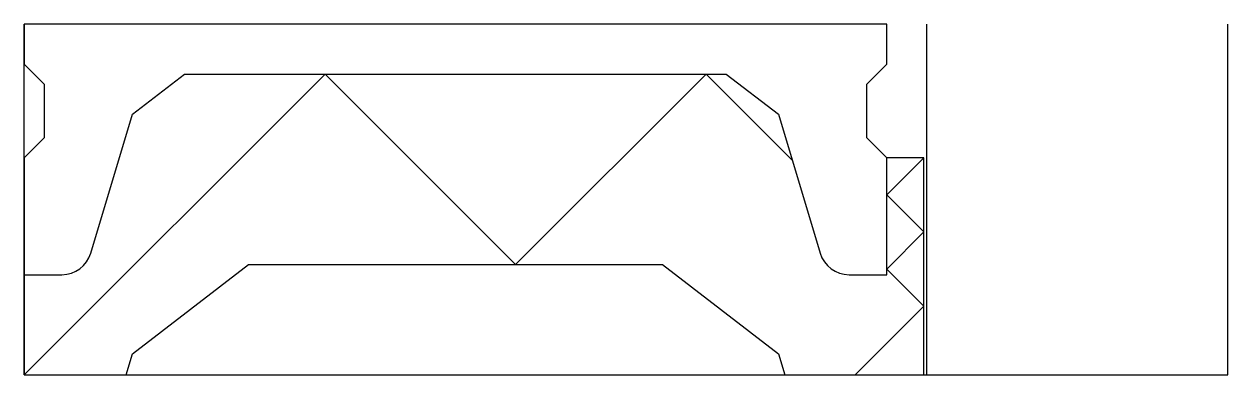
# Model space of a CAD drawing. Extents: x 0 to 1200, y 0 to 350.
import ezdxf

# ---------------------------------------------------------------- set-up
doc = ezdxf.new("R2010")
doc.units = 0
doc.layers.get('0').update_dxf_attribs({"linetype": 'CONTINUOUS'})

msp = doc.modelspace()

# ---------------------------------------------------------------- linework, layer by layer
at = {"linetype": 'CONTINUOUS'}
for p, q in [((0, 0), (0, 350)), ((860, 350), (0, 350)), ((0, 350), (0, 310)), ((860, 350), (0, 350)), ((0, 350), (0, 310)), ((860, 310), (860, 350)), ((860, 310), (860, 350)), ((900, 0), (900, 350)), ((1200, 0), (1200, 350)), ((0, 310), (20, 290)), ((0, 310), (20, 290)), ((0, 0), (300, 300)), ((108, 260), (160, 300)), ((160, 300), (700, 300)), ((300, 300), (490, 110)), ((490, 110), (680, 300)), ((680, 300), (765.71, 214.29)), ((700, 300), (752, 260)), ((840, 290), (860, 310)), ((840, 290), (860, 310)), ((20, 290), (20, 236.67)), ((20, 290), (20, 236.67)), ((840, 236.67), (840, 290)), ((840, 236.67), (840, 290)), ((66.41, 121.38), (108, 260)), ((752, 260), (793.59, 121.38)), ((20, 236.67), (0, 216.67)), ((20, 236.67), (0, 216.67)), ((860, 216.67), (840, 236.67)), ((860, 216.67), (840, 236.67)), ((0, 216.67), (0, 100)), ((0, 216.67), (0, 100)), ((897, 216.67), (860, 216.67)), ((897, 216.67), (860, 179.67)), ((860, 100), (860, 216.67)), ((897, 0), (897, 216.67)), ((860, 179.67), (897, 142.67)), ((897, 142.67), (860, 105.67)), ((108, 21), (223.7, 110)), ((223.7, 110), (636.3, 110)), ((636.3, 110), (752, 21)), ((0, 100), (0, 0)), ((0, 100), (37.68, 100)), ((822.32, 100), (860, 100)), ((860, 105.67), (897, 68.67)), ((897, 68.67), (828.33, 0)), ((101.7, 0), (108, 21)), ((752, 21), (758.3, 0)), ((0, 0), (1200, 0)), ((0, 0), (101.7, 0)), ((758.3, 0), (860, 0)), ((860, 0), (897, 0))]:
    msp.add_line(p, q, dxfattribs=at)
for centre, start, end in [((37.68, 130), 270.0094, 343.30163), ((822.32, 130), 196.69837, 269.9906)]:
    msp.add_arc(centre, 30, start, end, dxfattribs=at)

doc.saveas('drawing.dxf')
